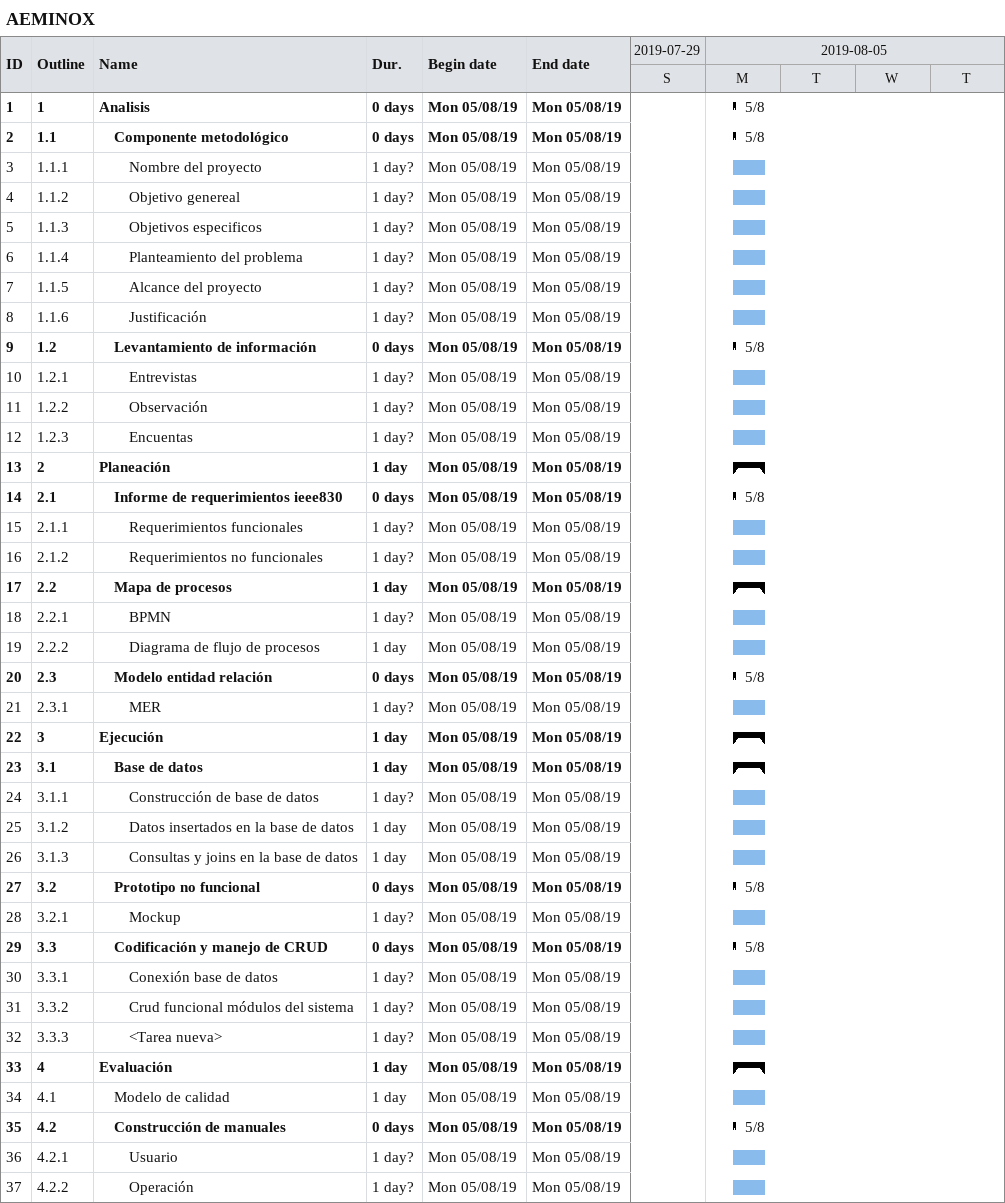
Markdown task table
AEMINOX

| ID | WBS | Task | Duration | Start | Finish |
|---|---|---|---|---|---|
| 1 | 1 | **Analisis** | 0d | 2019-08-05 | 2019-08-05 |
| 2 | 1.1 | **Componente metodológico** | 0d | 2019-08-05 | 2019-08-05 |
| 3 | 1.1.1 | Nombre del proyecto | 1d? | 2019-08-05 | 2019-08-05 |
| 4 | 1.1.2 | Objetivo genereal | 1d? | 2019-08-05 | 2019-08-05 |
| 5 | 1.1.3 | Objetivos especificos | 1d? | 2019-08-05 | 2019-08-05 |
| 6 | 1.1.4 | Planteamiento del problema | 1d? | 2019-08-05 | 2019-08-05 |
| 7 | 1.1.5 | Alcance del proyecto | 1d? | 2019-08-05 | 2019-08-05 |
| 8 | 1.1.6 | Justificación | 1d? | 2019-08-05 | 2019-08-05 |
| 9 | 1.2 | **Levantamiento de información** | 0d | 2019-08-05 | 2019-08-05 |
| 10 | 1.2.1 | Entrevistas | 1d? | 2019-08-05 | 2019-08-05 |
| 11 | 1.2.2 | Observación | 1d? | 2019-08-05 | 2019-08-05 |
| 12 | 1.2.3 | Encuentas | 1d? | 2019-08-05 | 2019-08-05 |
| 13 | 2 | **Planeación** | 1d | 2019-08-05 | 2019-08-05 |
| 14 | 2.1 | **Informe de requerimientos ieee830** | 0d | 2019-08-05 | 2019-08-05 |
| 15 | 2.1.1 | Requerimientos funcionales | 1d? | 2019-08-05 | 2019-08-05 |
| 16 | 2.1.2 | Requerimientos no funcionales | 1d? | 2019-08-05 | 2019-08-05 |
| 17 | 2.2 | **Mapa de procesos** | 1d | 2019-08-05 | 2019-08-05 |
| 18 | 2.2.1 | BPMN | 1d? | 2019-08-05 | 2019-08-05 |
| 19 | 2.2.2 | Diagrama de flujo de procesos | 1d | 2019-08-05 | 2019-08-05 |
| 20 | 2.3 | **Modelo entidad relación** | 0d | 2019-08-05 | 2019-08-05 |
| 21 | 2.3.1 | MER | 1d? | 2019-08-05 | 2019-08-05 |
| 22 | 3 | **Ejecución** | 1d | 2019-08-05 | 2019-08-05 |
| 23 | 3.1 | **Base de datos** | 1d | 2019-08-05 | 2019-08-05 |
| 24 | 3.1.1 | Construcción de base de datos | 1d? | 2019-08-05 | 2019-08-05 |
| 25 | 3.1.2 | Datos insertados en la base de datos | 1d | 2019-08-05 | 2019-08-05 |
| 26 | 3.1.3 | Consultas y joins en la base de datos | 1d | 2019-08-05 | 2019-08-05 |
| 27 | 3.2 | **Prototipo no funcional** | 0d | 2019-08-05 | 2019-08-05 |
| 28 | 3.2.1 | Mockup | 1d? | 2019-08-05 | 2019-08-05 |
| 29 | 3.3 | **Codificación y manejo de CRUD** | 0d | 2019-08-05 | 2019-08-05 |
| 30 | 3.3.1 | Conexión base de datos | 1d? | 2019-08-05 | 2019-08-05 |
| 31 | 3.3.2 | Crud funcional módulos del sistema | 1d? | 2019-08-05 | 2019-08-05 |
| 32 | 3.3.3 | <Tarea nueva> | 1d? | 2019-08-05 | 2019-08-05 |
| 33 | 4 | **Evaluación** | 1d | 2019-08-05 | 2019-08-05 |
| 34 | 4.1 | Modelo de calidad | 1d | 2019-08-05 | 2019-08-05 |
| 35 | 4.2 | **Construcción de manuales** | 0d | 2019-08-05 | 2019-08-05 |
| 36 | 4.2.1 | Usuario | 1d? | 2019-08-05 | 2019-08-05 |
| 37 | 4.2.2 | Operación | 1d? | 2019-08-05 | 2019-08-05 |
